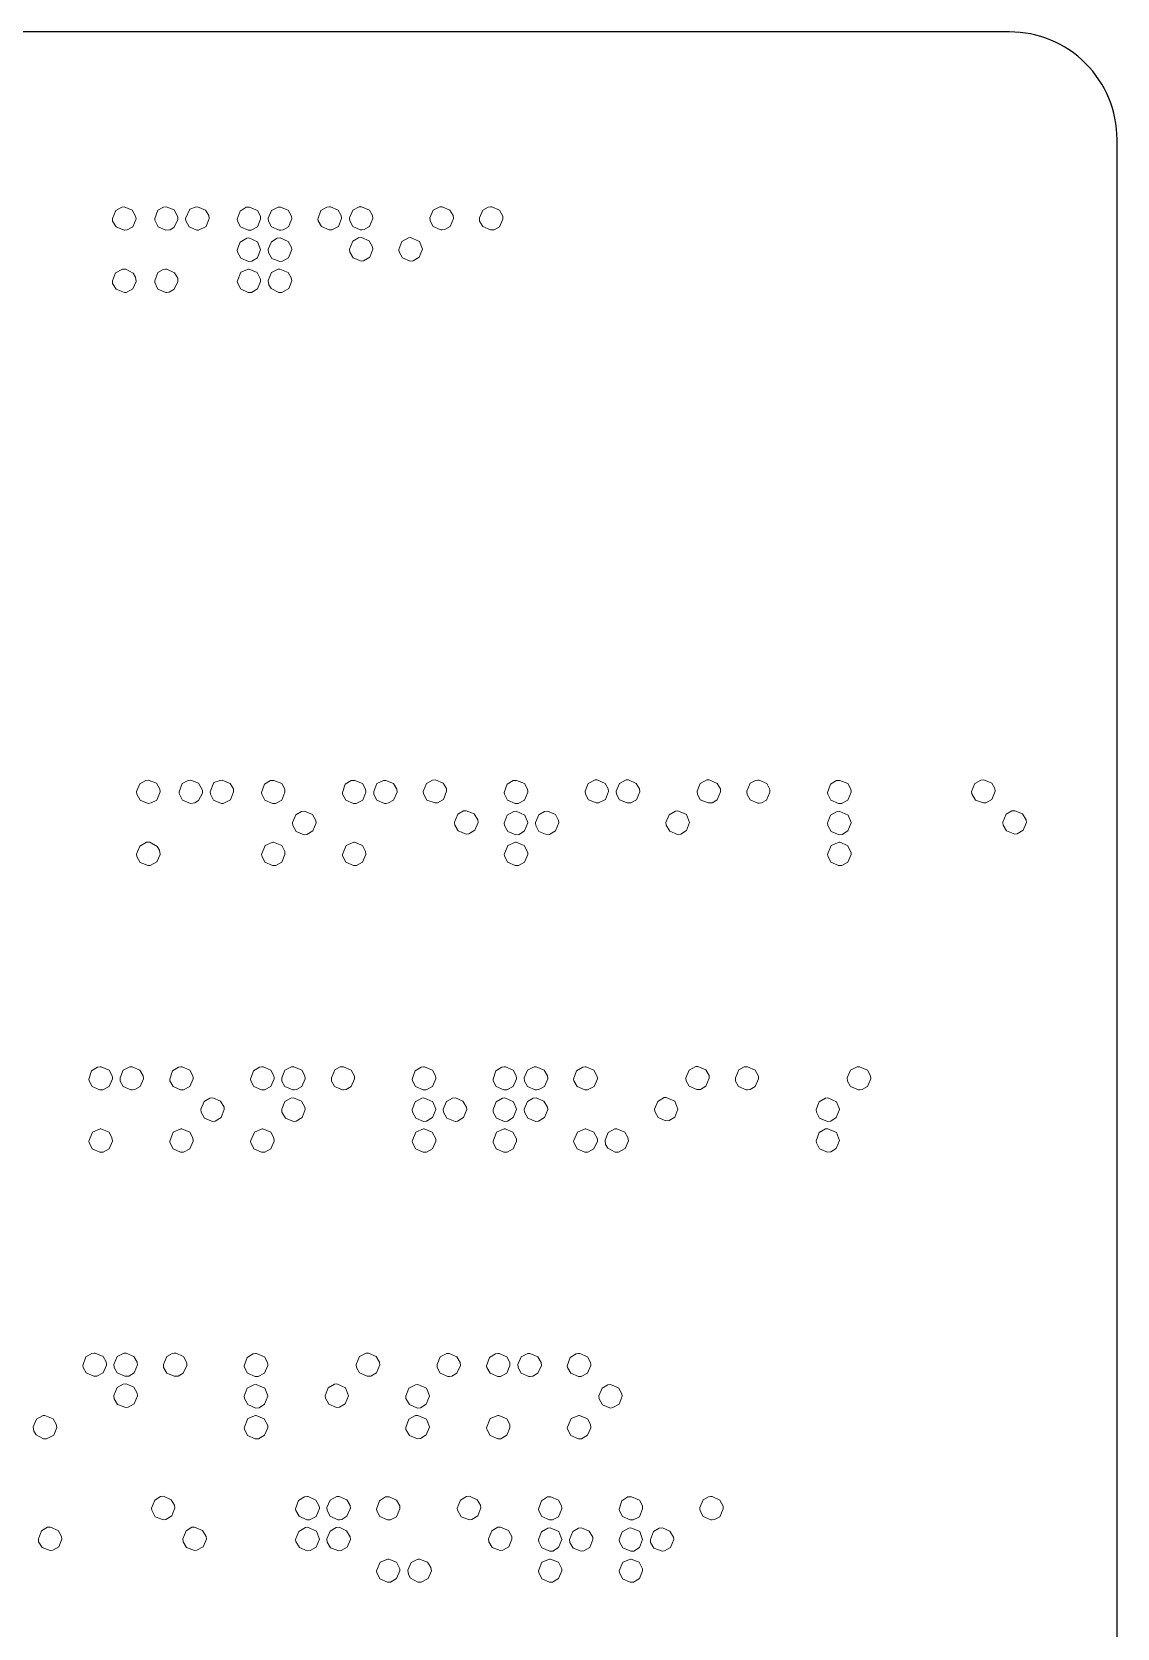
# Model space of a CAD drawing. Header units: millimetres. Extents: x 4903 to 8718, y 642 to 2401.
# Drawn here: x 7260.3 to 7361.2, y 794.9 to 943.4 of the extents above; entities that cross this region are included whole.
import ezdxf

# ---------------------------------------------------------------- set-up
doc = ezdxf.new("R2010")
doc.units = ezdxf.units.MM
doc.layers.add('linha espessa', color=7, linetype='Continuous', lineweight=100)

msp = doc.modelspace()

# ---------------------------------------------------------------- linework, layer by layer
msp.add_lwpolyline([(6941.19, 933.42), (6941.19, 656.42, 0.414214), (6951.19, 646.42), (7351.19, 646.42, 0.414214), (7361.19, 656.42), (7361.19, 933.42, 0.414214), (7351.19, 943.42), (6951.19, 943.42, 0.414214)], format="xyb", close=True)
at = {"layer": 'linha espessa', "color": 139, "lineweight": 0}
for points in [[(7268.84, 927.15), (7268.64, 927.12), (7268.08, 926.79), (7267.77, 926.06), (7267.77, 925.8), (7268.1, 925.27), (7268.84, 924.96), (7268.87, 924.96), (7269.12, 924.99), (7269.65, 925.29), (7269.96, 926.03), (7269.91, 926.28), (7269.6, 926.84)], [(7272.75, 927.15), (7272.52, 927.12), (7271.99, 926.82), (7271.69, 926.06), (7271.69, 925.9), (7272.02, 925.27), (7272.73, 924.96), (7273.13, 925.01), (7273.46, 925.22), (7273.84, 925.93), (7273.84, 926.21), (7273.49, 926.87)], [(7275.67, 927.15), (7275.47, 927.12), (7274.94, 926.92), (7274.56, 926.06), (7274.58, 925.83), (7274.89, 925.27), (7275.62, 924.96), (7275.75, 924.96), (7276.46, 925.32), (7276.74, 926.06), (7276.71, 926.34), (7276.41, 926.84)], [(7280.5, 927.12), (7280.4, 927.12), (7280.19, 927.1), (7279.64, 926.74), (7279.36, 925.98), (7279.38, 925.8), (7279.66, 925.29), (7280.37, 924.96), (7280.65, 924.96), (7281.24, 925.27), (7281.54, 926.01), (7281.54, 926.08), (7281.52, 926.28), (7281.24, 926.79)], [(7283.39, 927.12), (7283.17, 927.12), (7282.56, 926.79), (7282.25, 926.08), (7282.28, 925.8), (7282.56, 925.29), (7283.27, 924.96), (7283.42, 924.96), (7283.65, 924.99), (7284.13, 925.29), (7284.44, 926.03), (7284.41, 926.28), (7284.11, 926.82)], [(7288.04, 927.15), (7287.94, 927.15), (7287.71, 927.12), (7287.15, 926.79), (7286.87, 926.01), (7286.9, 925.85), (7287.2, 925.32), (7287.92, 924.99), (7288.17, 924.99), (7288.78, 925.32), (7289.06, 926.06), (7289.06, 926.11), (7289.03, 926.34), (7288.75, 926.84)], [(7290.91, 927.15), (7290.71, 927.15), (7290.1, 926.84), (7289.8, 926.11), (7289.82, 925.83), (7290.1, 925.32), (7290.81, 924.99), (7290.94, 924.99), (7291.17, 925.04), (7291.65, 925.32), (7291.98, 926.06), (7291.95, 926.34), (7291.65, 926.84)], [(7298.41, 927.15), (7298.2, 927.15), (7297.59, 926.84), (7297.29, 926.11), (7297.31, 925.83), (7297.59, 925.32), (7298.3, 924.99), (7298.43, 924.99), (7298.66, 925.04), (7299.17, 925.32), (7299.47, 926.06), (7299.45, 926.34), (7299.14, 926.84)], [(7302.93, 927.15), (7303.03, 927.15), (7303.74, 926.84), (7304.07, 926.26), (7304.07, 926.01), (7303.74, 925.29), (7303.26, 925.01), (7303.03, 924.99), (7303.03, 924.99), (7302.93, 924.99), (7302.19, 925.32), (7301.91, 925.8), (7301.89, 926.01), (7301.89, 926.01), (7301.89, 926.13), (7302.22, 926.84), (7302.7, 927.12), (7302.93, 927.15), (7302.93, 927.15), (7302.93, 927.15)], [(7280.45, 924.25), (7280.25, 924.23), (7279.64, 923.87), (7279.36, 923.14), (7279.38, 922.93), (7279.69, 922.37), (7280.42, 922.07), (7280.73, 922.09), (7281.24, 922.4), (7281.54, 923.16), (7281.54, 923.16), (7281.26, 923.9)], [(7283.37, 924.25), (7283.09, 924.23), (7282.56, 923.9), (7282.25, 923.19), (7282.25, 923.16), (7282.28, 922.88), (7282.58, 922.35), (7283.34, 922.07), (7283.57, 922.09), (7284.13, 922.4), (7284.44, 923.16), (7284.41, 923.36), (7284.11, 923.92)], [(7290.91, 924.28), (7290.63, 924.25), (7290.1, 923.95), (7289.8, 923.21), (7289.8, 923.19), (7289.82, 922.93), (7290.13, 922.4), (7290.89, 922.09), (7291.12, 922.12), (7291.68, 922.45), (7291.98, 923.19), (7291.95, 923.41), (7291.62, 923.97)], [(7295.49, 924.28), (7295.28, 924.25), (7294.67, 923.92), (7294.39, 923.16), (7294.42, 922.96), (7294.72, 922.4), (7295.46, 922.09), (7295.74, 922.12), (7296.27, 922.45), (7296.58, 923.19), (7296.58, 923.21), (7296.3, 923.92)], [(7268.99, 921.33), (7268.69, 921.33), (7268.05, 921), (7267.77, 920.27), (7267.77, 920.01), (7268.1, 919.48), (7268.87, 919.17), (7269.02, 919.17), (7269.65, 919.5), (7269.96, 920.21), (7269.91, 920.6), (7269.68, 920.98)], [(7272.83, 921.33), (7272.68, 921.33), (7272.47, 921.31), (7271.99, 921.03), (7271.69, 920.27), (7271.69, 920.09), (7271.99, 919.48), (7272.73, 919.17), (7272.78, 919.17), (7273.03, 919.2), (7273.51, 919.48), (7273.84, 920.19), (7273.84, 920.49), (7273.54, 921)], [(7280.47, 921.33), (7280.45, 921.33), (7280.4, 921.33), (7279.69, 921.05), (7279.36, 920.21), (7279.38, 920.09), (7279.66, 919.5), (7280.37, 919.17), (7280.68, 919.17), (7281.24, 919.5), (7281.54, 920.21), (7281.54, 920.42), (7281.21, 921.03)], [(7283.34, 921.33), (7283.17, 921.33), (7282.56, 921.03), (7282.25, 920.29), (7282.3, 919.88), (7282.51, 919.55), (7283.22, 919.17), (7283.5, 919.17), (7284.16, 919.53), (7284.44, 920.27), (7284.39, 920.54), (7284.11, 921.03)], [(7271.08, 873.81), (7270.87, 873.78), (7270.29, 873.45), (7269.98, 872.74), (7270.01, 872.49), (7270.34, 871.93), (7271.08, 871.62), (7271.08, 871.62), (7271.36, 871.68), (7271.89, 871.95), (7272.19, 872.72), (7272.17, 872.97), (7271.84, 873.53)], [(7275.04, 873.81), (7274.81, 873.78), (7274.25, 873.48), (7273.97, 872.72), (7273.97, 872.56), (7274.28, 871.93), (7275.01, 871.62), (7275.42, 871.68), (7275.75, 871.9), (7276.13, 872.59), (7276.13, 872.87), (7275.77, 873.53)], [(7277.96, 873.81), (7277.76, 873.78), (7277.2, 873.58), (7276.84, 872.72), (7276.87, 872.51), (7277.17, 871.93), (7277.91, 871.62), (7278.04, 871.62), (7278.75, 871.98), (7279.03, 872.72), (7279, 873), (7278.7, 873.5)], [(7282.76, 873.78), (7282.66, 873.78), (7282.46, 873.76), (7281.9, 873.43), (7281.62, 872.64), (7281.64, 872.49), (7281.92, 871.95), (7282.63, 871.62), (7282.91, 871.62), (7283.5, 871.95), (7283.8, 872.69), (7283.8, 872.74), (7283.78, 872.97), (7283.5, 873.48)], [(7290.3, 873.78), (7290.2, 873.78), (7289.97, 873.76), (7289.41, 873.43), (7289.14, 872.64), (7289.16, 872.49), (7289.47, 871.95), (7290.18, 871.62), (7290.43, 871.62), (7291.04, 871.95), (7291.32, 872.69), (7291.32, 872.74), (7291.29, 872.97), (7291.01, 873.48)], [(7293.17, 873.78), (7292.97, 873.78), (7292.36, 873.48), (7292.06, 872.74), (7292.08, 872.46), (7292.36, 871.95), (7293.07, 871.62), (7293.2, 871.62), (7293.43, 871.68), (7293.91, 871.95), (7294.24, 872.69), (7294.22, 872.97), (7293.91, 873.48)], [(7297.8, 873.83), (7297.52, 873.81), (7296.96, 873.48), (7296.65, 872.74), (7296.68, 872.54), (7297.01, 871.95), (7297.77, 871.68), (7298, 871.68), (7298.56, 872.01), (7298.84, 872.77), (7298.81, 873.02), (7298.51, 873.53)], [(7305.34, 873.78), (7305.24, 873.78), (7305.04, 873.76), (7304.48, 873.43), (7304.2, 872.64), (7304.22, 872.49), (7304.5, 871.95), (7305.21, 871.62), (7305.49, 871.62), (7306.08, 871.95), (7306.38, 872.69), (7306.38, 872.74), (7306.36, 872.97), (7306.08, 873.48)], [(7312.83, 873.83), (7312.66, 873.83), (7311.99, 873.5), (7311.72, 872.77), (7311.74, 872.51), (7312.02, 871.98), (7312.73, 871.68), (7312.96, 871.68), (7313.6, 872.01), (7313.9, 872.74), (7313.87, 873), (7313.57, 873.5)], [(7315.75, 873.83), (7315.53, 873.83), (7314.92, 873.5), (7314.61, 872.79), (7314.64, 872.51), (7314.92, 871.98), (7315.63, 871.68), (7315.75, 871.68), (7315.98, 871.7), (7316.49, 871.98), (7316.8, 872.72), (7316.77, 873), (7316.47, 873.5)], [(7323.27, 873.83), (7323.04, 873.83), (7322.43, 873.5), (7322.13, 872.79), (7322.18, 872.51), (7322.43, 871.98), (7323.17, 871.68), (7323.3, 871.68), (7323.53, 871.7), (7324.01, 871.98), (7324.31, 872.72), (7324.31, 873), (7324.01, 873.5)], [(7327.77, 873.81), (7327.9, 873.81), (7328.61, 873.5), (7328.91, 872.92), (7328.91, 872.69), (7328.58, 871.95), (7328.12, 871.7), (7327.9, 871.65), (7327.9, 871.65), (7327.77, 871.65), (7327.06, 871.98), (7326.78, 872.46), (7326.75, 872.69), (7326.75, 872.69), (7326.75, 872.79), (7327.08, 873.53), (7327.56, 873.78), (7327.77, 873.81), (7327.77, 873.81), (7327.77, 873.81)], [(7335.41, 873.78), (7335.31, 873.78), (7335.11, 873.76), (7334.55, 873.43), (7334.27, 872.64), (7334.3, 872.49), (7334.58, 871.95), (7335.29, 871.62), (7335.57, 871.62), (7336.15, 871.95), (7336.45, 872.69), (7336.45, 872.74), (7336.43, 872.97), (7336.15, 873.48)], [(7348.8, 873.83), (7348.52, 873.81), (7347.96, 873.48), (7347.66, 872.74), (7347.68, 872.54), (7348.01, 871.95), (7348.77, 871.68), (7349, 871.68), (7349.56, 872.01), (7349.84, 872.77), (7349.81, 873.02), (7349.54, 873.53)], [(7285.63, 870.91), (7285.35, 870.89), (7284.82, 870.58), (7284.51, 869.85), (7284.51, 869.82), (7284.54, 869.57), (7284.84, 869.03), (7285.6, 868.73), (7285.83, 868.75), (7286.39, 869.08), (7286.7, 869.82), (7286.67, 870.05), (7286.37, 870.61)], [(7300.67, 870.96), (7300.41, 870.94), (7299.88, 870.63), (7299.57, 869.9), (7299.57, 869.87), (7299.6, 869.62), (7299.9, 869.08), (7300.67, 868.78), (7300.9, 868.81), (7301.45, 869.14), (7301.76, 869.87), (7301.73, 870.1), (7301.4, 870.66)], [(7305.29, 870.91), (7305.09, 870.89), (7304.48, 870.56), (7304.2, 869.8), (7304.22, 869.59), (7304.53, 869.03), (7305.26, 868.73), (7305.57, 868.75), (7306.08, 869.08), (7306.38, 869.82), (7306.38, 869.85), (7306.1, 870.56)], [(7308.21, 870.91), (7307.93, 870.89), (7307.4, 870.58), (7307.09, 869.85), (7307.09, 869.82), (7307.12, 869.57), (7307.42, 869.03), (7308.18, 868.73), (7308.41, 868.75), (7308.97, 869.08), (7309.28, 869.82), (7309.25, 870.05), (7308.95, 870.61)], [(7320.33, 870.94), (7320.12, 870.91), (7319.54, 870.58), (7319.23, 869.85), (7319.26, 869.62), (7319.59, 869.06), (7320.3, 868.75), (7320.61, 868.78), (7321.14, 869.11), (7321.42, 869.85), (7321.42, 869.87), (7321.14, 870.61)], [(7335.36, 870.91), (7335.16, 870.89), (7334.55, 870.56), (7334.27, 869.8), (7334.3, 869.59), (7334.6, 869.03), (7335.34, 868.73), (7335.64, 868.75), (7336.15, 869.08), (7336.45, 869.82), (7336.45, 869.85), (7336.18, 870.56)], [(7351.69, 870.96), (7351.42, 870.94), (7350.88, 870.63), (7350.58, 869.9), (7350.58, 869.87), (7350.6, 869.62), (7350.91, 869.08), (7351.67, 868.78), (7351.9, 868.81), (7352.46, 869.14), (7352.76, 869.87), (7352.74, 870.1), (7352.41, 870.66)], [(7271.23, 868.02), (7270.92, 868.02), (7270.29, 867.66), (7269.98, 866.93), (7270.01, 866.7), (7270.34, 866.14), (7271.08, 865.86), (7271.25, 865.86), (7271.89, 866.19), (7272.19, 866.9), (7272.12, 867.28), (7271.91, 867.64)], [(7282.73, 868.02), (7282.71, 868.02), (7282.66, 868.02), (7281.95, 867.71), (7281.62, 866.9), (7281.64, 866.77), (7281.92, 866.16), (7282.63, 865.86), (7282.94, 865.86), (7283.5, 866.16), (7283.8, 866.9), (7283.8, 866.93), (7283.78, 867.18), (7283.5, 867.71)], [(7290.28, 868.02), (7290.23, 868.02), (7290.2, 868.02), (7289.49, 867.71), (7289.14, 866.9), (7289.16, 866.77), (7289.47, 866.16), (7290.18, 865.86), (7290.46, 865.86), (7291.01, 866.16), (7291.32, 866.9), (7291.32, 866.93), (7291.29, 867.18), (7291.01, 867.71)], [(7305.31, 868.02), (7305.29, 868.02), (7305.24, 868.02), (7304.53, 867.71), (7304.2, 866.9), (7304.22, 866.77), (7304.5, 866.16), (7305.21, 865.86), (7305.52, 865.86), (7306.08, 866.16), (7306.38, 866.9), (7306.38, 867.08), (7306.05, 867.71)], [(7335.41, 868.02), (7335.36, 868.02), (7335.34, 868.02), (7334.6, 867.71), (7334.27, 866.9), (7334.3, 866.77), (7334.58, 866.16), (7335.29, 865.86), (7335.59, 865.86), (7336.15, 866.16), (7336.45, 866.9), (7336.45, 867.08), (7336.12, 867.71)], [(7266.71, 847.14), (7266.61, 847.14), (7266.38, 847.11), (7265.82, 846.76), (7265.56, 845.97), (7265.59, 845.82), (7265.87, 845.29), (7266.58, 844.98), (7266.86, 844.98), (7267.44, 845.29), (7267.75, 846.02), (7267.75, 846.1), (7267.72, 846.3), (7267.44, 846.81)], [(7269.58, 847.14), (7269.37, 847.14), (7268.76, 846.81), (7268.46, 846.1), (7268.49, 845.79), (7268.76, 845.29), (7269.48, 844.98), (7269.6, 844.98), (7269.83, 845.01), (7270.34, 845.29), (7270.64, 846.02), (7270.62, 846.3), (7270.31, 846.81)], [(7274.23, 847.14), (7274.12, 847.14), (7273.9, 847.11), (7273.34, 846.76), (7273.08, 845.97), (7273.08, 845.82), (7273.39, 845.29), (7274.1, 844.98), (7274.35, 844.98), (7274.96, 845.29), (7275.27, 846.02), (7275.27, 846.1), (7275.22, 846.3), (7274.96, 846.81)], [(7281.77, 847.14), (7281.64, 847.14), (7281.44, 847.11), (7280.88, 846.76), (7280.6, 845.97), (7280.63, 845.82), (7280.91, 845.29), (7281.62, 844.98), (7281.9, 844.98), (7282.48, 845.29), (7282.79, 846.02), (7282.79, 846.1), (7282.76, 846.3), (7282.48, 846.81)], [(7284.64, 847.14), (7284.41, 847.14), (7283.8, 846.81), (7283.5, 846.1), (7283.52, 845.79), (7283.8, 845.29), (7284.54, 844.98), (7284.66, 844.98), (7284.89, 845.01), (7285.38, 845.29), (7285.68, 846.02), (7285.66, 846.3), (7285.38, 846.81)], [(7289.14, 847.14), (7289.26, 847.14), (7289.97, 846.83), (7290.28, 846.25), (7290.28, 846.02), (7289.95, 845.29), (7289.49, 845.03), (7289.26, 844.98), (7289.26, 844.98), (7289.14, 844.98), (7288.42, 845.31), (7288.14, 845.79), (7288.12, 846.02), (7288.12, 846.02), (7288.12, 846.12), (7288.45, 846.86), (7288.93, 847.14), (7289.14, 847.14), (7289.14, 847.14), (7289.14, 847.14)], [(7296.78, 847.14), (7296.68, 847.14), (7296.48, 847.11), (7295.92, 846.76), (7295.64, 845.97), (7295.66, 845.82), (7295.94, 845.29), (7296.65, 844.98), (7296.93, 844.98), (7297.52, 845.29), (7297.82, 846.02), (7297.82, 846.1), (7297.8, 846.3), (7297.52, 846.81)], [(7304.3, 847.14), (7304.2, 847.14), (7303.97, 847.11), (7303.41, 846.76), (7303.16, 845.97), (7303.18, 845.82), (7303.46, 845.29), (7304.17, 844.98), (7304.45, 844.98), (7305.04, 845.29), (7305.34, 846.02), (7305.34, 846.1), (7305.31, 846.3), (7305.04, 846.81)], [(7307.17, 847.14), (7306.97, 847.14), (7306.36, 846.81), (7306.05, 846.1), (7306.08, 845.79), (7306.36, 845.29), (7307.07, 844.98), (7307.19, 844.98), (7307.42, 845.01), (7307.93, 845.29), (7308.24, 846.02), (7308.21, 846.3), (7307.91, 846.81)], [(7311.82, 847.14), (7311.72, 847.14), (7311.49, 847.11), (7310.93, 846.76), (7310.65, 845.97), (7310.67, 845.82), (7310.98, 845.29), (7311.69, 844.98), (7311.94, 844.98), (7312.55, 845.29), (7312.86, 846.02), (7312.86, 846.1), (7312.81, 846.3), (7312.53, 846.81)], [(7322.21, 847.16), (7322, 847.16), (7321.39, 846.83), (7321.09, 846.12), (7321.11, 845.84), (7321.39, 845.34), (7322.1, 845.01), (7322.23, 845.01), (7322.46, 845.03), (7322.94, 845.34), (7323.27, 846.07), (7323.25, 846.33), (7322.94, 846.86)], [(7326.7, 847.14), (7326.83, 847.14), (7327.54, 846.83), (7327.84, 846.25), (7327.84, 846.02), (7327.54, 845.29), (7327.06, 845.03), (7326.83, 844.98), (7326.83, 844.98), (7326.7, 844.98), (7325.99, 845.31), (7325.71, 845.79), (7325.69, 846.02), (7325.69, 846.02), (7325.69, 846.12), (7326.02, 846.86), (7326.5, 847.14), (7326.7, 847.14), (7326.7, 847.14), (7326.7, 847.14)], [(7337.24, 847.14), (7337.01, 847.14), (7336.4, 846.81), (7336.1, 846.1), (7336.12, 845.79), (7336.4, 845.29), (7337.14, 844.98), (7337.27, 844.98), (7337.5, 845.01), (7337.98, 845.29), (7338.28, 846.02), (7338.26, 846.3), (7337.98, 846.81)], [(7277.1, 844.24), (7276.82, 844.22), (7276.28, 843.91), (7275.98, 843.18), (7275.98, 843.15), (7276, 842.9), (7276.31, 842.36), (7277.07, 842.06), (7277.3, 842.08), (7277.86, 842.42), (7278.16, 843.15), (7278.14, 843.38), (7277.81, 843.94)], [(7284.61, 844.24), (7284.36, 844.22), (7283.8, 843.91), (7283.5, 843.18), (7283.5, 843.15), (7283.52, 842.9), (7283.85, 842.36), (7284.59, 842.06), (7284.84, 842.08), (7285.4, 842.42), (7285.68, 843.15), (7285.66, 843.38), (7285.35, 843.94)], [(7296.73, 844.24), (7296.53, 844.22), (7295.92, 843.89), (7295.64, 843.15), (7295.66, 842.92), (7295.97, 842.36), (7296.7, 842.06), (7296.98, 842.08), (7297.52, 842.42), (7297.82, 843.15), (7297.82, 843.18), (7297.54, 843.89)], [(7299.65, 844.24), (7299.37, 844.22), (7298.84, 843.91), (7298.53, 843.18), (7298.53, 843.15), (7298.56, 842.9), (7298.86, 842.36), (7299.63, 842.06), (7299.85, 842.08), (7300.41, 842.42), (7300.72, 843.15), (7300.69, 843.38), (7300.36, 843.94)], [(7304.25, 844.24), (7304.04, 844.22), (7303.44, 843.89), (7303.16, 843.15), (7303.18, 842.92), (7303.49, 842.36), (7304.22, 842.06), (7304.5, 842.08), (7305.04, 842.42), (7305.34, 843.15), (7305.34, 843.18), (7305.06, 843.89)], [(7307.17, 844.24), (7306.89, 844.22), (7306.36, 843.91), (7306.05, 843.18), (7306.05, 843.15), (7306.08, 842.9), (7306.38, 842.36), (7307.14, 842.06), (7307.37, 842.08), (7307.93, 842.42), (7308.24, 843.15), (7308.21, 843.38), (7307.88, 843.94)], [(7319.26, 844.27), (7319.06, 844.27), (7318.47, 843.91), (7318.17, 843.18), (7318.19, 842.97), (7318.52, 842.42), (7319.23, 842.11), (7319.54, 842.14), (7320.07, 842.44), (7320.35, 843.2), (7320.35, 843.2), (7320.07, 843.94)], [(7334.3, 844.24), (7334.09, 844.22), (7333.48, 843.89), (7333.2, 843.15), (7333.23, 842.92), (7333.53, 842.36), (7334.27, 842.06), (7334.58, 842.08), (7335.08, 842.42), (7335.39, 843.15), (7335.39, 843.18), (7335.11, 843.89)], [(7266.68, 841.35), (7266.66, 841.35), (7266.61, 841.35), (7265.89, 841.04), (7265.56, 840.23), (7265.59, 840.1), (7265.87, 839.49), (7266.58, 839.19), (7266.89, 839.19), (7267.44, 839.49), (7267.75, 840.23), (7267.75, 840.26), (7267.7, 840.54), (7267.44, 841.04)], [(7274.2, 841.35), (7274.17, 841.35), (7274.12, 841.35), (7273.41, 841.04), (7273.08, 840.23), (7273.08, 840.1), (7273.39, 839.49), (7274.1, 839.19), (7274.38, 839.19), (7274.94, 839.49), (7275.27, 840.23), (7275.27, 840.26), (7275.22, 840.54), (7274.96, 841.04)], [(7281.74, 841.35), (7281.69, 841.35), (7281.67, 841.35), (7280.96, 841.04), (7280.6, 840.23), (7280.63, 840.1), (7280.91, 839.49), (7281.62, 839.19), (7281.92, 839.19), (7282.48, 839.49), (7282.79, 840.23), (7282.79, 840.26), (7282.76, 840.54), (7282.48, 841.04)], [(7296.76, 841.35), (7296.73, 841.35), (7296.68, 841.35), (7295.97, 841.04), (7295.64, 840.23), (7295.66, 840.1), (7295.94, 839.49), (7296.65, 839.19), (7296.96, 839.19), (7297.52, 839.49), (7297.82, 840.23), (7297.82, 840.43), (7297.49, 841.04)], [(7304.27, 841.35), (7304.25, 841.35), (7304.2, 841.35), (7303.49, 841.04), (7303.16, 840.23), (7303.18, 840.1), (7303.46, 839.49), (7304.17, 839.19), (7304.48, 839.19), (7305.04, 839.49), (7305.34, 840.23), (7305.34, 840.43), (7305.01, 841.04)], [(7311.79, 841.35), (7311.74, 841.35), (7311.72, 841.35), (7311, 841.04), (7310.65, 840.23), (7310.67, 840.1), (7310.98, 839.49), (7311.69, 839.19), (7311.97, 839.19), (7312.53, 839.49), (7312.86, 840.23), (7312.86, 840.43), (7312.53, 841.04)], [(7314.66, 841.35), (7314.48, 841.35), (7313.87, 841.02), (7313.57, 840.31), (7313.62, 839.9), (7313.82, 839.57), (7314.51, 839.19), (7314.81, 839.19), (7315.45, 839.52), (7315.75, 840.26), (7315.7, 840.56), (7315.42, 841.04)], [(7334.3, 841.37), (7334.09, 841.35), (7333.48, 841.02), (7333.2, 840.26), (7333.23, 840.05), (7333.53, 839.49), (7334.27, 839.19), (7334.58, 839.21), (7335.08, 839.52), (7335.39, 840.28), (7335.39, 840.28), (7335.11, 841.02)], [(7266.15, 820.5), (7266.05, 820.5), (7265.84, 820.47), (7265.28, 820.14), (7265.01, 819.35), (7265.03, 819.17), (7265.31, 818.67), (7266.02, 818.34), (7266.3, 818.34), (7266.89, 818.67), (7267.19, 819.38), (7267.19, 819.45), (7267.16, 819.68), (7266.89, 820.17)], [(7269.04, 820.5), (7268.82, 820.5), (7268.21, 820.17), (7267.9, 819.45), (7267.93, 819.17), (7268.21, 818.67), (7268.92, 818.34), (7269.07, 818.34), (7269.27, 818.36), (7269.78, 818.67), (7270.09, 819.4), (7270.06, 819.66), (7269.76, 820.19)], [(7273.51, 820.5), (7273.64, 820.5), (7274.35, 820.17), (7274.66, 819.58), (7274.66, 819.35), (7274.33, 818.62), (7273.87, 818.36), (7273.64, 818.34), (7273.64, 818.34), (7273.51, 818.34), (7272.8, 818.64), (7272.52, 819.15), (7272.5, 819.35), (7272.5, 819.35), (7272.5, 819.45), (7272.83, 820.19), (7273.31, 820.47), (7273.51, 820.5), (7273.51, 820.5), (7273.51, 820.5)], [(7281.16, 820.47), (7281.06, 820.47), (7280.85, 820.44), (7280.3, 820.09), (7280.02, 819.3), (7280.04, 819.15), (7280.32, 818.64), (7281.03, 818.31), (7281.31, 818.31), (7281.9, 818.62), (7282.2, 819.35), (7282.2, 819.43), (7282.18, 819.63), (7281.9, 820.14)], [(7291.57, 820.5), (7291.34, 820.5), (7290.74, 820.17), (7290.43, 819.45), (7290.46, 819.17), (7290.74, 818.67), (7291.45, 818.34), (7291.57, 818.34), (7291.8, 818.36), (7292.31, 818.67), (7292.61, 819.4), (7292.59, 819.66), (7292.28, 820.19)], [(7299.07, 820.47), (7298.86, 820.47), (7298.25, 820.14), (7297.95, 819.43), (7297.97, 819.15), (7298.25, 818.62), (7298.96, 818.31), (7299.09, 818.31), (7299.32, 818.34), (7299.8, 818.62), (7300.13, 819.35), (7300.11, 819.63), (7299.8, 820.14)], [(7303.71, 820.47), (7303.61, 820.47), (7303.38, 820.44), (7302.83, 820.09), (7302.55, 819.3), (7302.57, 819.15), (7302.88, 818.64), (7303.59, 818.31), (7303.84, 818.31), (7304.45, 818.62), (7304.73, 819.35), (7304.73, 819.43), (7304.71, 819.63), (7304.43, 820.14)], [(7306.58, 820.47), (7306.38, 820.47), (7305.77, 820.14), (7305.47, 819.43), (7305.49, 819.15), (7305.77, 818.62), (7306.48, 818.31), (7306.61, 818.31), (7306.84, 818.34), (7307.32, 818.62), (7307.65, 819.35), (7307.63, 819.63), (7307.32, 820.14)], [(7311.23, 820.47), (7311.11, 820.47), (7310.9, 820.44), (7310.34, 820.09), (7310.06, 819.3), (7310.09, 819.15), (7310.39, 818.64), (7311.11, 818.31), (7311.36, 818.31), (7311.94, 818.62), (7312.25, 819.35), (7312.25, 819.43), (7312.22, 819.63), (7311.94, 820.14)], [(7269.02, 817.63), (7268.74, 817.6), (7268.21, 817.29), (7267.9, 816.56), (7267.9, 816.53), (7267.93, 816.25), (7268.23, 815.72), (7268.99, 815.44), (7269.22, 815.47), (7269.78, 815.77), (7270.09, 816.53), (7270.06, 816.76), (7269.76, 817.32)], [(7281.11, 817.57), (7280.91, 817.55), (7280.3, 817.22), (7280.02, 816.48), (7280.04, 816.28), (7280.35, 815.72), (7281.08, 815.39), (7281.39, 815.42), (7281.9, 815.75), (7282.2, 816.48), (7282.2, 816.51), (7281.92, 817.24)], [(7288.63, 817.63), (7288.42, 817.6), (7287.81, 817.27), (7287.53, 816.51), (7287.56, 816.3), (7287.87, 815.75), (7288.6, 815.44), (7288.88, 815.47), (7289.41, 815.77), (7289.72, 816.53), (7289.72, 816.53), (7289.44, 817.27)], [(7296.15, 817.57), (7295.94, 817.55), (7295.33, 817.22), (7295.05, 816.48), (7295.05, 816.28), (7295.38, 815.72), (7296.12, 815.39), (7296.4, 815.42), (7296.93, 815.75), (7297.24, 816.48), (7297.24, 816.51), (7296.96, 817.24)], [(7314.08, 817.57), (7313.82, 817.55), (7313.29, 817.24), (7312.99, 816.51), (7312.99, 816.48), (7313.01, 816.23), (7313.32, 815.69), (7314.08, 815.39), (7314.31, 815.44), (7314.87, 815.75), (7315.17, 816.48), (7315.14, 816.71), (7314.81, 817.27)], [(7261.47, 814.68), (7261.3, 814.68), (7260.69, 814.35), (7260.38, 813.64), (7260.43, 813.23), (7260.66, 812.9), (7261.35, 812.52), (7261.63, 812.52), (7262.29, 812.85), (7262.57, 813.59), (7262.52, 813.89), (7262.24, 814.37)], [(7281.13, 814.68), (7281.11, 814.68), (7281.06, 814.68), (7280.35, 814.4), (7280.02, 813.56), (7280.04, 813.43), (7280.32, 812.82), (7281.03, 812.52), (7281.34, 812.52), (7281.9, 812.85), (7282.2, 813.56), (7282.2, 813.76), (7281.87, 814.37)], [(7296.15, 814.7), (7295.94, 814.68), (7295.33, 814.35), (7295.05, 813.59), (7295.05, 813.38), (7295.38, 812.82), (7296.12, 812.52), (7296.4, 812.55), (7296.93, 812.88), (7297.24, 813.61), (7297.24, 813.64), (7296.96, 814.35)], [(7303.69, 814.68), (7303.64, 814.68), (7303.61, 814.68), (7302.9, 814.4), (7302.55, 813.56), (7302.57, 813.43), (7302.88, 812.82), (7303.59, 812.52), (7303.87, 812.52), (7304.43, 812.85), (7304.73, 813.56), (7304.73, 813.59), (7304.71, 813.87), (7304.43, 814.37)], [(7311.21, 814.68), (7311.16, 814.68), (7311.13, 814.68), (7310.42, 814.4), (7310.06, 813.56), (7310.09, 813.43), (7310.39, 812.82), (7311.11, 812.52), (7311.39, 812.52), (7311.94, 812.85), (7312.25, 813.56), (7312.25, 813.59), (7312.22, 813.87), (7311.94, 814.37)], [(7272.52, 807.19), (7272.24, 807.16), (7271.69, 806.83), (7271.38, 806.07), (7271.41, 805.89), (7271.74, 805.28), (7272.5, 805), (7272.73, 805.03), (7273.29, 805.36), (7273.57, 806.09), (7273.54, 806.35), (7273.23, 806.86)], [(7285.96, 807.16), (7285.86, 807.16), (7285.63, 807.13), (7285.07, 806.78), (7284.79, 806.02), (7284.82, 805.84), (7285.12, 805.33), (7285.83, 805), (7286.09, 805), (7286.7, 805.31), (7287, 806.04), (7287, 806.12), (7286.95, 806.32), (7286.67, 806.83)], [(7288.83, 807.16), (7288.63, 807.16), (7288.02, 806.83), (7287.71, 806.12), (7287.74, 805.84), (7288.02, 805.33), (7288.73, 805), (7288.86, 805), (7289.08, 805.03), (7289.57, 805.33), (7289.9, 806.07), (7289.87, 806.32), (7289.57, 806.86)], [(7293.48, 807.13), (7293.38, 807.13), (7293.15, 807.11), (7292.59, 806.75), (7292.31, 805.97), (7292.34, 805.81), (7292.64, 805.31), (7293.35, 804.98), (7293.61, 804.98), (7294.19, 805.28), (7294.49, 806.02), (7294.49, 806.09), (7294.47, 806.3), (7294.19, 806.8)], [(7300.97, 807.19), (7300.69, 807.16), (7300.13, 806.83), (7299.83, 806.07), (7299.85, 805.89), (7300.18, 805.28), (7300.95, 805), (7301.17, 805.03), (7301.73, 805.36), (7302.01, 806.09), (7301.99, 806.35), (7301.68, 806.86)], [(7308.52, 807.13), (7308.41, 807.13), (7308.21, 807.11), (7307.65, 806.75), (7307.37, 805.97), (7307.4, 805.81), (7307.68, 805.31), (7308.39, 804.98), (7308.67, 804.98), (7309.25, 805.28), (7309.56, 806.02), (7309.56, 806.09), (7309.53, 806.3), (7309.25, 806.8)], [(7316.03, 807.13), (7315.93, 807.13), (7315.7, 807.11), (7315.14, 806.75), (7314.89, 805.97), (7314.92, 805.81), (7315.2, 805.31), (7315.91, 804.98), (7316.19, 804.98), (7316.77, 805.28), (7317.07, 806.02), (7317.07, 806.09), (7317.05, 806.3), (7316.77, 806.8)], [(7323.42, 807.16), (7323.53, 807.16), (7324.24, 806.83), (7324.57, 806.25), (7324.57, 806.02), (7324.24, 805.28), (7323.75, 805.03), (7323.53, 805), (7323.53, 805), (7323.42, 805), (7322.69, 805.31), (7322.41, 805.81), (7322.38, 806.02), (7322.38, 806.02), (7322.38, 806.12), (7322.71, 806.86), (7323.2, 807.13), (7323.42, 807.16), (7323.42, 807.16), (7323.42, 807.16)], [(7261.98, 804.29), (7261.73, 804.29), (7261.17, 803.96), (7260.87, 803.22), (7260.87, 803.22), (7260.89, 802.94), (7261.22, 802.41), (7261.96, 802.13), (7262.21, 802.16), (7262.77, 802.46), (7263.05, 803.2), (7263.02, 803.43), (7262.72, 803.99)], [(7275.39, 804.29), (7275.14, 804.29), (7274.61, 803.96), (7274.3, 803.22), (7274.3, 803.22), (7274.33, 802.94), (7274.63, 802.41), (7275.39, 802.13), (7275.62, 802.16), (7276.18, 802.46), (7276.49, 803.2), (7276.46, 803.43), (7276.13, 803.99)], [(7285.91, 804.29), (7285.71, 804.26), (7285.1, 803.91), (7284.79, 803.17), (7284.82, 802.97), (7285.15, 802.41), (7285.88, 802.11), (7286.16, 802.13), (7286.7, 802.44), (7287, 803.2), (7287, 803.2), (7286.72, 803.93)], [(7288.83, 804.29), (7288.55, 804.26), (7288.02, 803.93), (7287.71, 803.22), (7287.71, 803.2), (7287.74, 802.92), (7288.04, 802.39), (7288.8, 802.11), (7289.03, 802.13), (7289.59, 802.44), (7289.9, 803.17), (7289.87, 803.4), (7289.54, 803.96)], [(7303.84, 804.29), (7303.59, 804.29), (7303.05, 803.96), (7302.72, 803.22), (7302.72, 803.22), (7302.77, 802.94), (7303.08, 802.41), (7303.82, 802.13), (7304.07, 802.16), (7304.63, 802.46), (7304.91, 803.2), (7304.91, 803.43), (7304.58, 803.99)], [(7308.46, 804.24), (7308.26, 804.21), (7307.65, 803.88), (7307.37, 803.15), (7307.4, 802.94), (7307.7, 802.39), (7308.44, 802.08), (7308.72, 802.08), (7309.25, 802.41), (7309.56, 803.17), (7309.56, 803.17), (7309.28, 803.91)], [(7311.39, 804.24), (7311.11, 804.21), (7310.57, 803.91), (7310.27, 803.17), (7310.27, 803.17), (7310.29, 802.89), (7310.6, 802.36), (7311.36, 802.08), (7311.59, 802.11), (7312.15, 802.41), (7312.45, 803.17), (7312.43, 803.38), (7312.1, 803.93)], [(7315.98, 804.24), (7315.78, 804.21), (7315.17, 803.88), (7314.89, 803.15), (7314.92, 802.94), (7315.22, 802.39), (7315.96, 802.08), (7316.24, 802.08), (7316.77, 802.41), (7317.07, 803.17), (7317.07, 803.17), (7316.8, 803.91)], [(7318.9, 804.24), (7318.62, 804.21), (7318.09, 803.91), (7317.79, 803.17), (7317.79, 803.17), (7317.81, 802.89), (7318.12, 802.36), (7318.88, 802.08), (7319.11, 802.11), (7319.67, 802.41), (7319.97, 803.17), (7319.94, 803.38), (7319.61, 803.93)], [(7293.45, 801.34), (7293.4, 801.34), (7293.38, 801.34), (7292.67, 801.06), (7292.31, 800.23), (7292.34, 800.1), (7292.64, 799.49), (7293.35, 799.18), (7293.63, 799.18), (7294.19, 799.52), (7294.49, 800.23), (7294.49, 800.43), (7294.19, 801.04)], [(7296.32, 801.34), (7296.15, 801.34), (7295.54, 801.01), (7295.23, 800.3), (7295.28, 799.9), (7295.49, 799.57), (7296.17, 799.18), (7296.48, 799.18), (7297.11, 799.54), (7297.42, 800.25), (7297.36, 800.56), (7297.06, 801.04)], [(7308.49, 801.34), (7308.46, 801.34), (7308.41, 801.34), (7307.7, 801.06), (7307.37, 800.23), (7307.4, 800.1), (7307.68, 799.49), (7308.39, 799.18), (7308.69, 799.18), (7309.25, 799.52), (7309.56, 800.23), (7309.56, 800.43), (7309.23, 801.04)], [(7316.01, 801.34), (7315.98, 801.34), (7315.93, 801.34), (7315.22, 801.06), (7314.89, 800.23), (7314.92, 800.1), (7315.2, 799.49), (7315.91, 799.18), (7316.21, 799.18), (7316.77, 799.52), (7317.07, 800.23), (7317.07, 800.43), (7316.74, 801.04)]]:
    msp.add_lwpolyline(points, close=True, dxfattribs=at)

doc.saveas('drawing.dxf')
